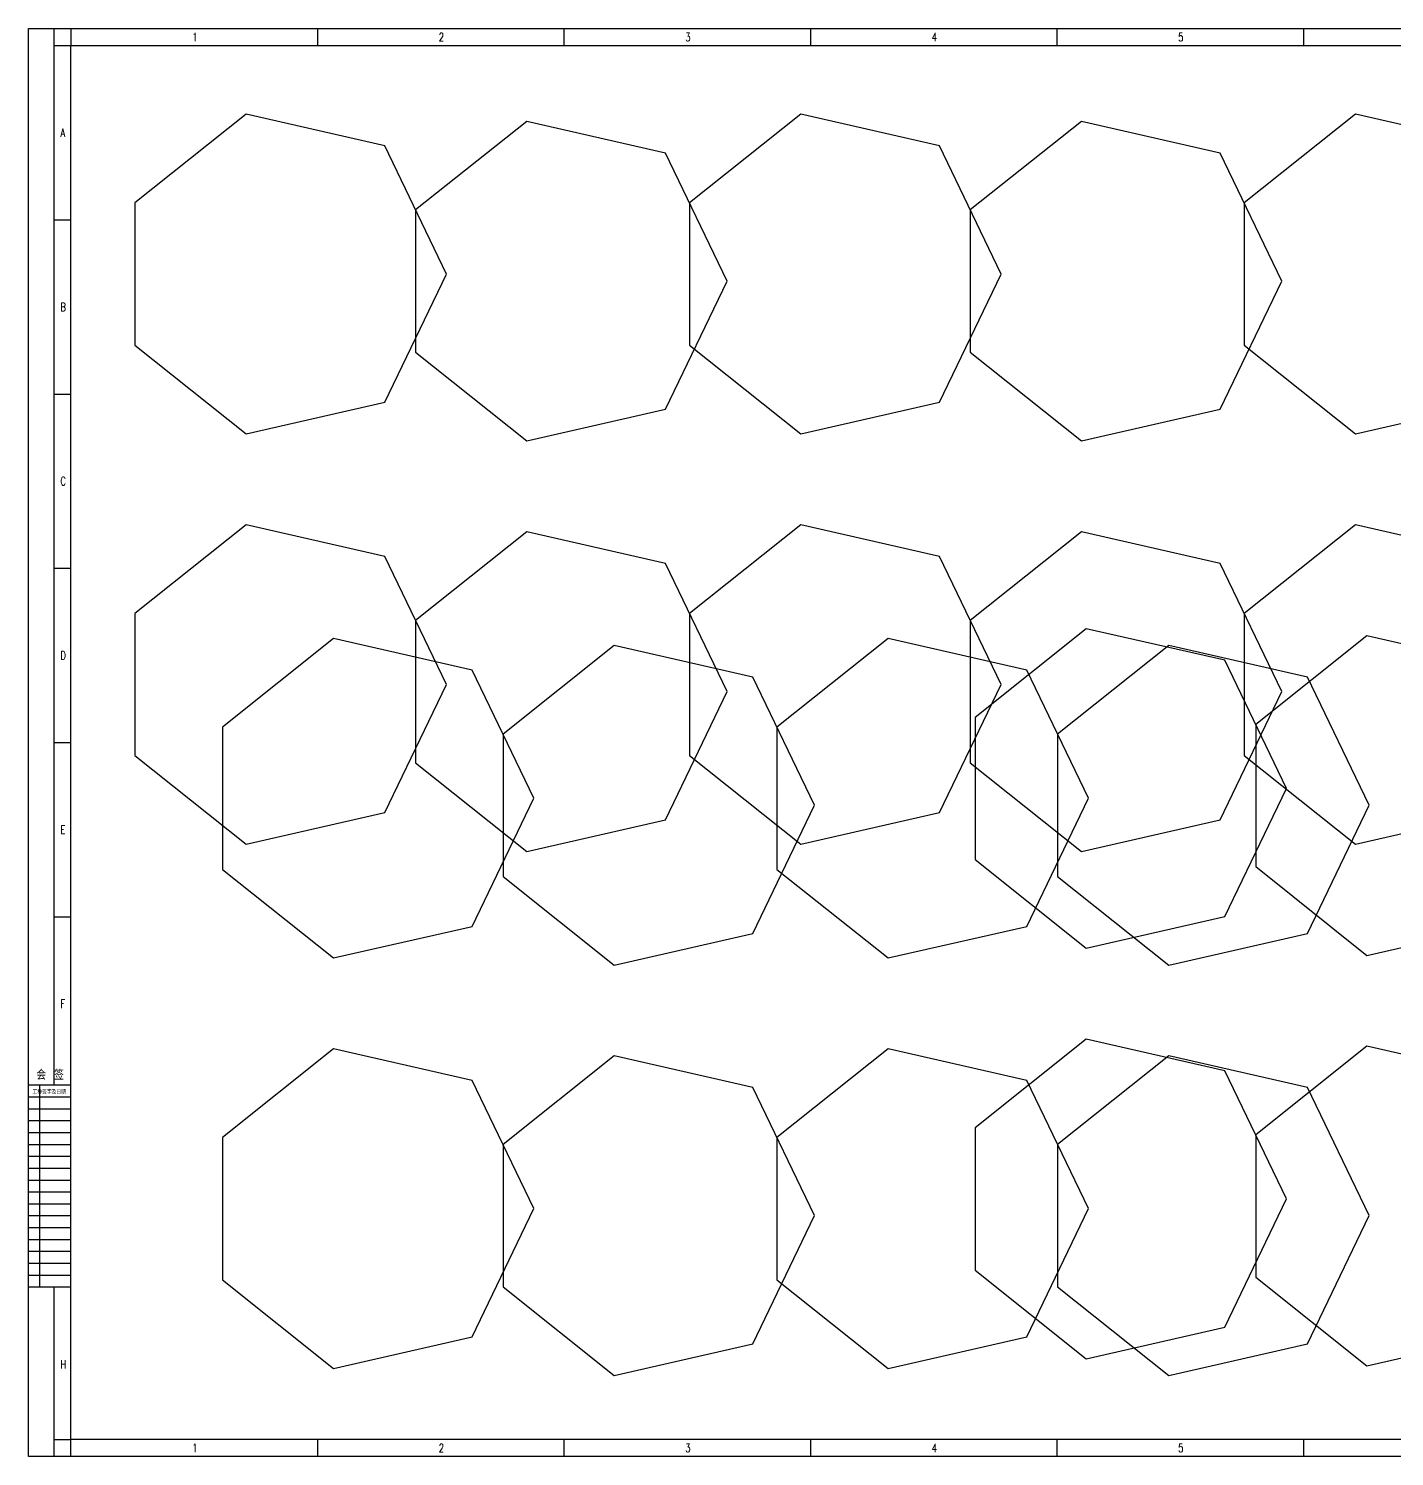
# Model space of a CAD drawing. Extents: x 289831 to 368217, y -93974 to -72949.
# Drawn here: x 331042 to 351158, y -93974 to -72949 of the extents above; entities that cross this region are included whole.
import ezdxf
from ezdxf.enums import TextEntityAlignment as Align

# ---------------------------------------------------------------- set-up
doc = ezdxf.new("R2010")
doc.units = 0
doc.linetypes.add('CONTINOUS', pattern=[0])
doc.layers.get('0').update_dxf_attribs({"linetype": 'CONTINUOUS'})
doc.layers.add('B版云线202106', color=2, linetype='CONTINUOUS')
doc.layers.add('图框', color=4, linetype='CONTINOUS')
doc.styles.add('HZ', font='TXT.shx', dxfattribs={"width": 0.7, "bigfont": 'hz.shx'})

# ---------------------------------------------------------------- blocks, each defined once
blk = doc.blocks.new('tk1')
at = {"color": 0}
for p, q in [((46134, -557127), (45509, -557127)), ((45676, -560102), (45676, -557127)), ((46134, -557302), (45509, -557302)), ((46134, -557477), (45509, -557477)), ((46134, -557652), (45509, -557652)), ((46134, -557827), (45509, -557827)), ((46134, -558002), (45509, -558002)), ((46134, -558177), (45509, -558177)), ((46134, -558352), (45509, -558352)), ((46134, -558527), (45509, -558527)), ((46134, -558702), (45509, -558702)), ((46134, -558877), (45509, -558877)), ((46134, -559052), (45509, -559052)), ((46134, -559227), (45509, -559227)), ((46134, -559402), (45509, -559402)), ((46134, -559577), (45509, -559577)), ((46134, -559752), (45509, -559752)), ((46134, -559927), (45509, -559927)), ((46134, -560102), (45509, -560102))]:
    blk.add_line(p, q, dxfattribs=at)
at = {"color": 4, "flags": 128}
for points in [[(45509, -562593), (45509, -541568)], [(45509, -541568), (82684, -541568)], [(46134, -541568), (46134, -541818)], [(49764, -541568), (49764, -541818)], [(53394, -541568), (53394, -541818)], [(57024, -541568), (57024, -541818)], [(60654, -541568), (60654, -541818)], [(64284, -541568), (64284, -541818)], [(45884, -541818), (46134, -541818)], [(49764, -562343), (49764, -562593)], [(53394, -562343), (53394, -562593)], [(57024, -562343), (57024, -562593)], [(60654, -562343), (60654, -562593)], [(64284, -562343), (64284, -562593)], [(82684, -562593), (45509, -562593)]]:
    blk.add_lwpolyline(points, dxfattribs=at)
at = {"color": 4}
blk.add_lwpolyline([(45884, -557127), (45884, -541568)], dxfattribs=at)
at = {"flags": 128}
for points in [[(45884, -541818), (46134, -541818)], [(45884, -544383), (46134, -544383)], [(45884, -546949), (46134, -546949)], [(45884, -549515), (46134, -549515)], [(45884, -552080), (46134, -552080)], [(45884, -554646), (46134, -554646)], [(45884, -562343), (46134, -562343)], [(46134, -562593), (46134, -562343)]]:
    blk.add_lwpolyline(points, dxfattribs=at)
blk.add_lwpolyline([(46134, -541818), (82432, -541818), (82432, -562343), (46134, -562343)], close=True)
blk.add_lwpolyline([(45884, -562593), (45884, -560102)])
at = {"color": 0, "style": 'HZ', "width": 0.7}
for s, p in [('1', (47922, -541755)), ('2', (51552, -541755)), ('3', (55182, -541755)), ('4', (58812, -541755)), ('5', (62442, -541755)), ('A', (45980, -543163)), ('B', (45980, -545729)), ('C', (45980, -548294)), ('D', (45980, -550860)), ('E', (45980, -553426)), ('F', (45980, -555991)), ('H', (45980, -561299)), ('1', (47922, -562530)), ('2', (51552, -562530)), ('3', (55182, -562530)), ('4', (58812, -562530)), ('5', (62442, -562530))]:
    blk.add_text(s, height=125, dxfattribs=at).set_placement(p)
at = {"color": 0, "style": 'HZ', "width": 0.9}
blk.add_text('会 签  ', height=150, dxfattribs=at).set_placement((45947, -557047), align=Align.CENTER)
at = {"layer": '图框', "color": 3, "style": 'HZ', "width": 0.9}
blk.add_text('工种签字及日期', height=60, dxfattribs=at).set_placement((45814, -557256), align=Align.CENTER)

msp = doc.modelspace()

# ---------------------------------------------------------------- linework, layer by layer
for points in [[(331042, -72949), (368217, -72949), (368217, -93974), (331042, -93974)], [(337197, -76564), (336289, -74677), (334247, -74211), (332609, -75517), (332609, -77611), (334247, -78917), (336289, -78451)], [(345365, -76564), (344457, -74677), (342415, -74211), (340777, -75517), (340777, -77611), (342415, -78917), (344457, -78451)], [(345365, -76564), (344457, -74677), (342415, -74211), (340777, -75517), (340777, -77611), (342415, -78917), (344457, -78451)], [(353533, -76564), (352625, -74677), (350583, -74211), (348945, -75517), (348945, -77611), (350583, -78917), (352625, -78451)], [(341331, -76668), (340423, -74781), (338381, -74315), (336743, -75620), (336743, -77715), (338381, -79021), (340423, -78555)], [(349499, -76668), (348591, -74781), (346549, -74315), (344911, -75620), (344911, -77715), (346549, -79021), (348591, -78555)], [(349499, -76668), (348591, -74781), (346549, -74315), (344911, -75620), (344911, -77715), (346549, -79021), (348591, -78555)], [(337197, -82607), (336289, -80720), (334247, -80254), (332609, -81560), (332609, -83654), (334247, -84960), (336289, -84494)], [(345365, -82607), (344457, -80720), (342415, -80254), (340777, -81560), (340777, -83654), (342415, -84960), (344457, -84494)], [(345365, -82607), (344457, -80720), (342415, -80254), (340777, -81560), (340777, -83654), (342415, -84960), (344457, -84494)], [(353533, -82607), (352625, -80720), (350583, -80254), (348945, -81560), (348945, -83654), (350583, -84960), (352625, -84494)], [(341331, -82711), (340423, -80824), (338381, -80358), (336743, -81663), (336743, -83758), (338381, -85064), (340423, -84598)], [(349499, -82711), (348591, -80824), (346549, -80358), (344911, -81663), (344911, -83758), (346549, -85064), (348591, -84598)], [(349499, -82711), (348591, -80824), (346549, -80358), (344911, -81663), (344911, -83758), (346549, -85064), (348591, -84598)], [(349570, -84138), (348661, -82251), (346619, -81785), (344981, -83091), (344981, -85186), (346619, -86491), (348661, -86025)], [(338485, -84281), (337576, -82394), (335534, -81928), (333896, -83234), (333896, -85329), (335534, -86634), (337576, -86168)], [(346653, -84281), (345744, -82394), (343702, -81928), (342064, -83234), (342064, -85329), (343702, -86634), (345744, -86168)], [(353704, -84242), (352795, -82355), (350753, -81889), (349115, -83195), (349115, -85289), (350753, -86595), (352795, -86129)], [(342619, -84385), (341710, -82498), (339668, -82032), (338030, -83338), (338030, -85432), (339668, -86738), (341710, -86272)], [(350787, -84385), (349878, -82498), (347836, -82032), (346198, -83338), (346198, -85432), (347836, -86738), (349878, -86272)], [(349570, -90181), (348661, -88294), (346619, -87828), (344981, -89134), (344981, -91229), (346619, -92534), (348661, -92068)], [(338485, -90324), (337576, -88437), (335534, -87971), (333896, -89277), (333896, -91371), (335534, -92677), (337576, -92211)], [(342619, -90428), (341710, -88541), (339668, -88075), (338030, -89381), (338030, -91475), (339668, -92781), (341710, -92315)], [(346653, -90324), (345744, -88437), (343702, -87971), (342064, -89277), (342064, -91371), (343702, -92677), (345744, -92211)], [(350787, -90428), (349878, -88541), (347836, -88075), (346198, -89381), (346198, -91475), (347836, -92781), (349878, -92315)], [(353704, -90285), (352795, -88398), (350753, -87932), (349115, -89238), (349115, -91332), (350753, -92638), (352795, -92172)]]:
    msp.add_lwpolyline(points, close=True)

# ---------------------------------------------------------------- block references
at = {"layer": 'B版云线202106'}
msp.add_blockref('tk1', (285533, 468619), dxfattribs=at)

doc.saveas('drawing.dxf')
